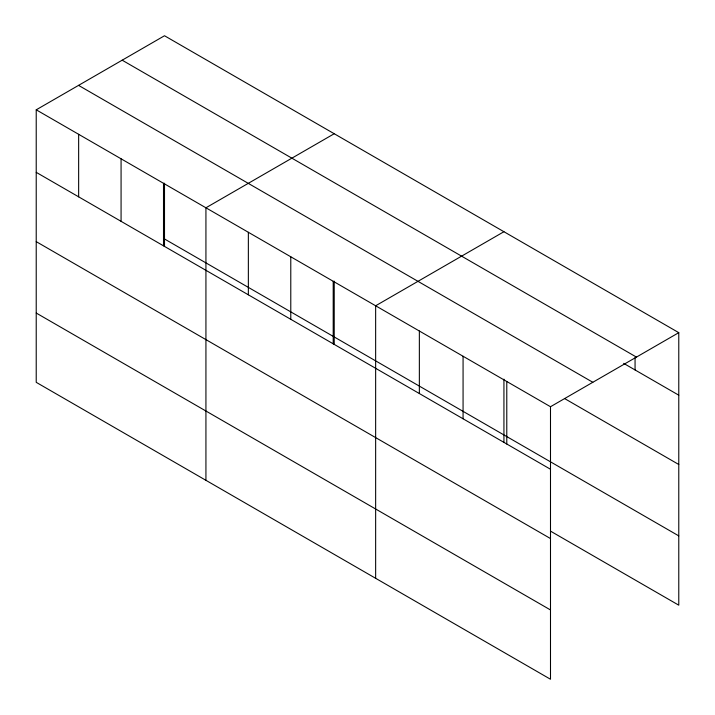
<?xml version="1.0" encoding="UTF-8"?>
<svg xmlns="http://www.w3.org/2000/svg" width="715" height="715" viewBox="0 0 715 715"><rect width="100%" height="100%" fill="white"/><g stroke="black" fill="none" stroke-linecap="round" stroke-linejoin="round"><path stroke-width="1.07" d="M36.224 109.815L550.496 406.728L550.496 679.25L36.224 382.337L36.224 109.815L164.504 35.75L678.776 332.663L678.776 605.185L550.487 531.12M334.218 133.732L205.929 207.797L205.929 480.319M503.932 231.714L375.643 305.779L375.643 578.301M550.496 406.728L678.776 332.663M122.176 60.194L636.448 357.107M623.668 363.372L678.776 395.189M78.552 85.371L592.824 382.284M564.743 398.648L678.776 464.491M164.504 238.971L678.776 535.884M36.224 172.342L550.496 469.255M36.224 241.643L550.496 538.556M36.224 313.036L550.496 609.949M635.063 357.67L635.063 369.95M506.783 381.488L506.783 444.015M503.932 379.156L503.932 442.514M463.07 356.258L463.07 418.784M419.356 331.018L419.356 393.545M334.218 281.174L334.218 344.532M333.208 281.281L333.208 343.808M290.782 256.792L290.782 319.319M248.355 232.295L248.355 294.821M164.504 183.192L164.504 246.55M163.503 183.299L163.503 245.826M121.076 158.81L121.076 221.337M78.65 134.313L78.65 196.84"/></g></svg>
